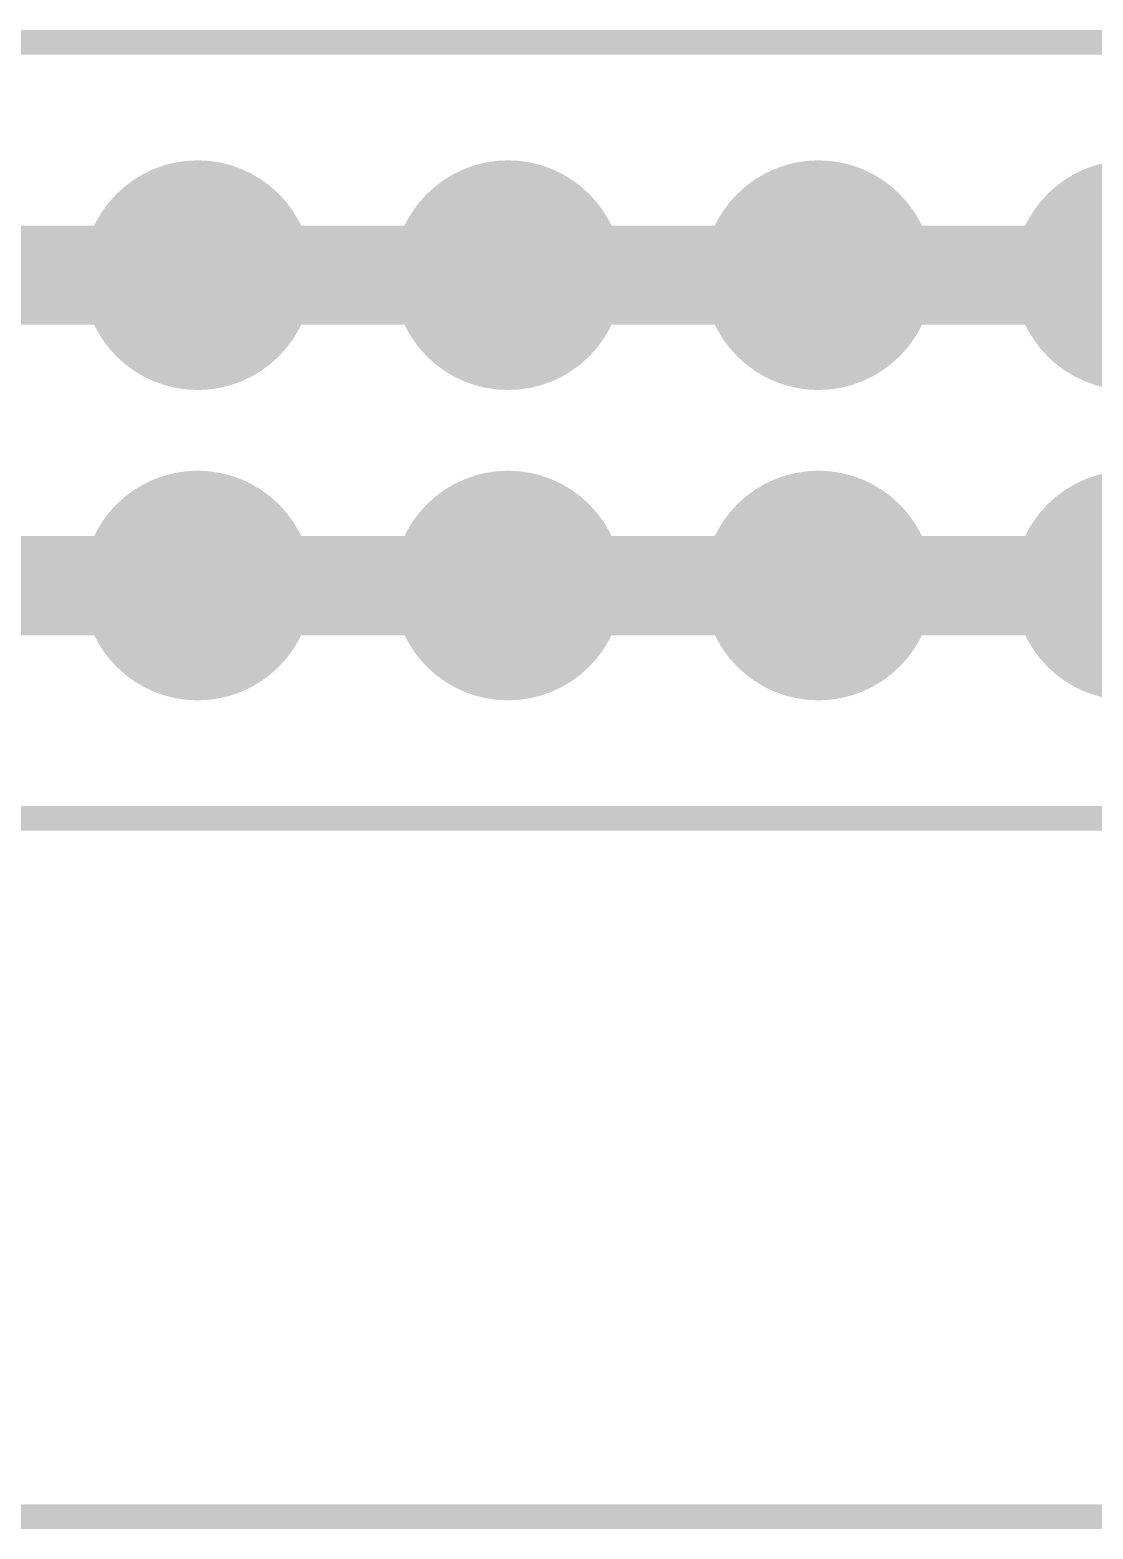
# Model space of a CAD drawing. Header units: inches. Extents: x 2 to 53, y 0 to 38.6.
# Drawn here: x 17.1437 to 17.4863, y 11.3195 to 11.8025 of the extents above; entities that cross this region are included whole.
import ezdxf

# ---------------------------------------------------------------- set-up
doc = ezdxf.new("R2010")
doc.units = ezdxf.units.IN
doc.header["$LTSCALE"] = 0.1
doc.header["$MEASUREMENT"] = 0
doc.layers.get('0').update_dxf_attribs({"plot": 0})
for name, color, linetype in [('16', 7, 'Continuous'), ('17', 7, 'Continuous'), ('20', 7, 'Continuous'), ('21', 7, 'Continuous'), ('22', 7, 'Continuous'), ('51', 7, 'Continuous')]:
    doc.layers.add(name, color=color, linetype=linetype)
doc.layers.get('0').off()

# ---------------------------------------------------------------- blocks, each defined once
blk = doc.blocks.new('RECT')
blk.add_solid([(-0.5, -0.5), (0.5, -0.5), (-0.5, 0.5), (0.5, 0.5)])
blk = doc.blocks.new('ROUNDP')
at = {"const_width": 0.5}
blk.add_lwpolyline([(0, -0.25, 1), (0, 0.25, 1), (0, -0.25)], format="xyb", dxfattribs=at)

msp = doc.modelspace()

# ---------------------------------------------------------------- linework, layer by layer
at = {"layer": '16', "const_width": 0.032}
for points in [[(17.19777, 11.72346), (17.09777, 11.72346)], [(17.29777, 11.72346), (17.19777, 11.72346)], [(17.39777, 11.72346), (17.29777, 11.72346)], [(17.49777, 11.72346), (17.39777, 11.72346)], [(17.59777, 11.72346), (17.49777, 11.72346)], [(17.09777, 11.62346), (17.19777, 11.62346)], [(17.19777, 11.62346), (17.29777, 11.62346)], [(17.29777, 11.62346), (17.39777, 11.62346)], [(17.39777, 11.62346), (17.49777, 11.62346)], [(17.49777, 11.62346), (17.59777, 11.62346)]]:
    msp.add_lwpolyline(points, dxfattribs=at)
at = {"layer": '16', "const_width": 0.016}
for points in [[(17.19777, 11.73146, 1), (17.19777, 11.71546)], [(17.19777, 11.71546, 1), (17.19777, 11.73146)], [(17.29777, 11.73146, 1), (17.29777, 11.71546)], [(17.29777, 11.71546, 1), (17.29777, 11.73146)], [(17.39777, 11.73146, 1), (17.39777, 11.71546)], [(17.39777, 11.71546, 1), (17.39777, 11.73146)], [(17.49777, 11.73146, 1), (17.49777, 11.71546)], [(17.19777, 11.63146, 1), (17.19777, 11.61546)], [(17.19777, 11.61546, 1), (17.19777, 11.63146)], [(17.29777, 11.63146, 1), (17.29777, 11.61546)], [(17.29777, 11.61546, 1), (17.29777, 11.63146)], [(17.39777, 11.63146, 1), (17.39777, 11.61546)], [(17.39777, 11.61546, 1), (17.39777, 11.63146)], [(17.49777, 11.63146, 1), (17.49777, 11.61546)]]:
    msp.add_lwpolyline(points, format="xyb", dxfattribs=at)
at = {"layer": '20', "const_width": 0.008}
msp.add_lwpolyline([(14.93919, 11.32346), (18.45634, 11.32346)], dxfattribs=at)
at = {"layer": '21', "const_width": 0.008}
for points in [[(15.29777, 11.79846), (18.09777, 11.79846)], [(15.29777, 11.54846), (18.09777, 11.54846)]]:
    msp.add_lwpolyline(points, dxfattribs=at)
at = {"layer": '22', "const_width": 0.008}
for points in [[(15.29777, 11.79846), (18.09777, 11.79846)], [(15.29777, 11.54846), (18.09777, 11.54846)]]:
    msp.add_lwpolyline(points, dxfattribs=at)

# ---------------------------------------------------------------- block references
at = {"layer": '17', "xscale": 0.074, "yscale": 0.074, "rotation": 90}
for p in [(17.19777, 11.72346), (17.19777, 11.72346), (17.29777, 11.72346), (17.29777, 11.72346), (17.39777, 11.72346), (17.39777, 11.72346), (17.49777, 11.72346), (17.49777, 11.72346), (17.19777, 11.62346), (17.19777, 11.62346), (17.29777, 11.62346), (17.29777, 11.62346), (17.39777, 11.62346), (17.39777, 11.62346), (17.49777, 11.62346), (17.49777, 11.62346)]:
    msp.add_blockref('ROUNDP', p, dxfattribs=at)
at = {"layer": '51', "xscale": 0.02, "yscale": 0.02}
for p in [(17.19777, 11.72346), (17.29777, 11.72346), (17.39777, 11.72346), (17.19777, 11.62346), (17.29777, 11.62346), (17.39777, 11.62346)]:
    msp.add_blockref('RECT', p, dxfattribs=at)

doc.saveas('drawing.dxf')
